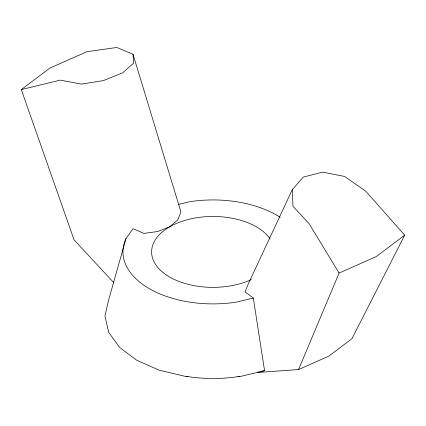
<?xml version="1.0" encoding="UTF-8"?>
<svg xmlns="http://www.w3.org/2000/svg" width="426" height="426" viewBox="0 0 426 426"><rect width="100%" height="100%" fill="white"/><g stroke="black" fill="none" stroke-linecap="round" stroke-linejoin="round"><path stroke-width="0.64" d="M113.801 282.656L74.092 239.934L21.3 89.566L49.789 68.133L86.909 51.684L116.846 47.478L133.003 54.288L180.928 211.978L177.679 220.034L169.591 226.856L157.769 231.526L143.823 233.4L133.082 228.64L126.032 238.464L108.641 299.931L104.956 316.076L108.641 332.221L119.434 347.265L136.602 360.183L158.978 370.098L185.038 376.328L188.004 376.621M257.927 371.887L258.071 372.478L298.578 369.539L339.091 273.039L376.211 256.596L404.7 235.163L365.684 191.146L344.634 176.47L322.732 172.141L303.291 177.067L292.252 189.74L248.321 283.801L245.072 291.858L253.316 298.062L264.567 370.684L240.962 376.328L237.996 376.621M404.7 235.163L351.908 338.75L328.755 356.173L298.578 369.539M258.071 372.478L259.146 371.999M21.3 89.566L60.316 80.12L81.366 84.098L103.268 80.631L122.709 72.809L133.748 63.032L133.003 54.288M178.356 204.421L189.698 201.706A90.035 51.983 0 0 1 280.244 217.351M253.316 298.062L236.302 302.13A90.035 51.983 0 0 1 126.032 238.464M260.339 371.445L264.567 370.684M339.091 273.039L309.154 223.783L292.997 206.28L292.252 189.74M251.281 279.626A61.387 35.443 0 0 1 161.459 271.17A61.387 35.443 0 0 1 184.911 220.402A61.387 35.443 0 0 1 270.095 238.895M239.337 376.408A96.585 55.763 0 0 1 186.663 376.408"/></g></svg>
